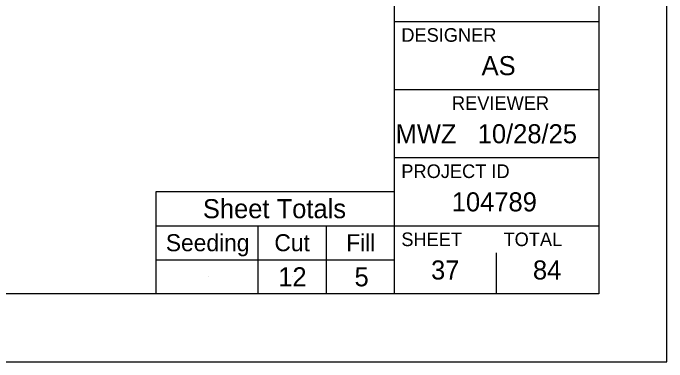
# Model space of a CAD drawing. Extents: x -1317 to 34, y -168 to 22.
# Drawn here: x 29.2 to 34, y 0 to 2.561 of the extents above; entities that cross this region are included whole.
import ezdxf

# ---------------------------------------------------------------- set-up
doc = ezdxf.new("R2010")
doc.units = 0
for name, color, linetype in [('SC_Scratch1', 7, 'Continuous'), ('SH_Border', 7, 'Continuous'), ('SH_Cut_Line', 7, 'Continuous'), ('SH_Data', 7, 'Continuous')]:
    doc.layers.add(name, color=color, linetype=linetype)

msp = doc.modelspace()

# ---------------------------------------------------------------- linework, layer by layer
at = {"layer": 'SC_Scratch1'}
for p, q in [((30.25, 0.5), (30.25, 1.25)), ((30.25, 1.25), (32, 1.25)), ((30.25, 1), (32, 1)), ((31, 0.5), (31, 1)), ((31.5, 0.5), (31.5, 1)), ((30.25, 0.75), (32, 0.75)), ((30.6316, 0.625), (30.6316, 0.625)), ((31.2545, 0.625), (31.2545, 0.625)), ((31.7599, 0.625), (31.7599, 0.625))]:
    msp.add_line(p, q, dxfattribs=at)
at = {"layer": 'SH_Border'}
for p, q in [((32, 0.5), (32, 21.5)), ((32, 2.5), (33.5, 2.5)), ((32, 2), (33.5, 2)), ((32, 1.5), (33.5, 1.5)), ((32, 1), (33.5, 1))]:
    msp.add_line(p, q, dxfattribs=at)
msp.add_lwpolyline([(1.5, 21.5), (33.5, 21.5), (33.5, 0.5), (1.5, 0.5)], close=True, dxfattribs=at)
at = {"layer": 'SH_Cut_Line'}
msp.add_lwpolyline([(0, 0), (34, 0), (34, 22), (0, 22)], close=True, dxfattribs=at)
at = {"layer": 'SH_Data'}
for p, q in [((32.75, 0.5), (32.75, 0.8)), ((32.375, 0.675), (32.375, 0.675))]:
    msp.add_line(p, q, dxfattribs=at)

# ---------------------------------------------------------------- texts
at = {"layer": 'SC_Scratch1'}
for s, height, p in [('Sheet Totals', 0.14, (30.5931, 1.055)), ('Seeding', 0.125, (30.3214, 0.8125)), ('Cut', 0.125, (31.1183, 0.8125)), ('Fill', 0.125, (31.6455, 0.8125)), ('12', 0.14, (31.1464, 0.555)), ('5', 0.14, (31.7064, 0.555))]:
    msp.add_text(s, height=height, dxfattribs=at).set_placement(p)
at = {"layer": 'SH_Data'}
for s, height, p in [('DESIGNER', 0.1, (32.05, 2.35)), ('AS', 0.14, (32.6395, 2.105)), ('REVIEWER', 0.1, (32.4218, 1.85)), ('MWZ', 0.14, (32.0082, 1.605)), ('10/28/25', 0.14, (32.611, 1.605)), ('PROJECT ID', 0.1, (32.05, 1.35)), ('104789', 0.14, (32.4204, 1.105)), ('SHEET', 0.1, (32.05, 0.85)), ('TOTAL', 0.1, (32.8, 0.85)), ('37', 0.14, (32.2683, 0.605)), ('84', 0.14, (33.0164, 0.605))]:
    msp.add_text(s, height=height, dxfattribs=at).set_placement(p)

doc.saveas('drawing.dxf')
